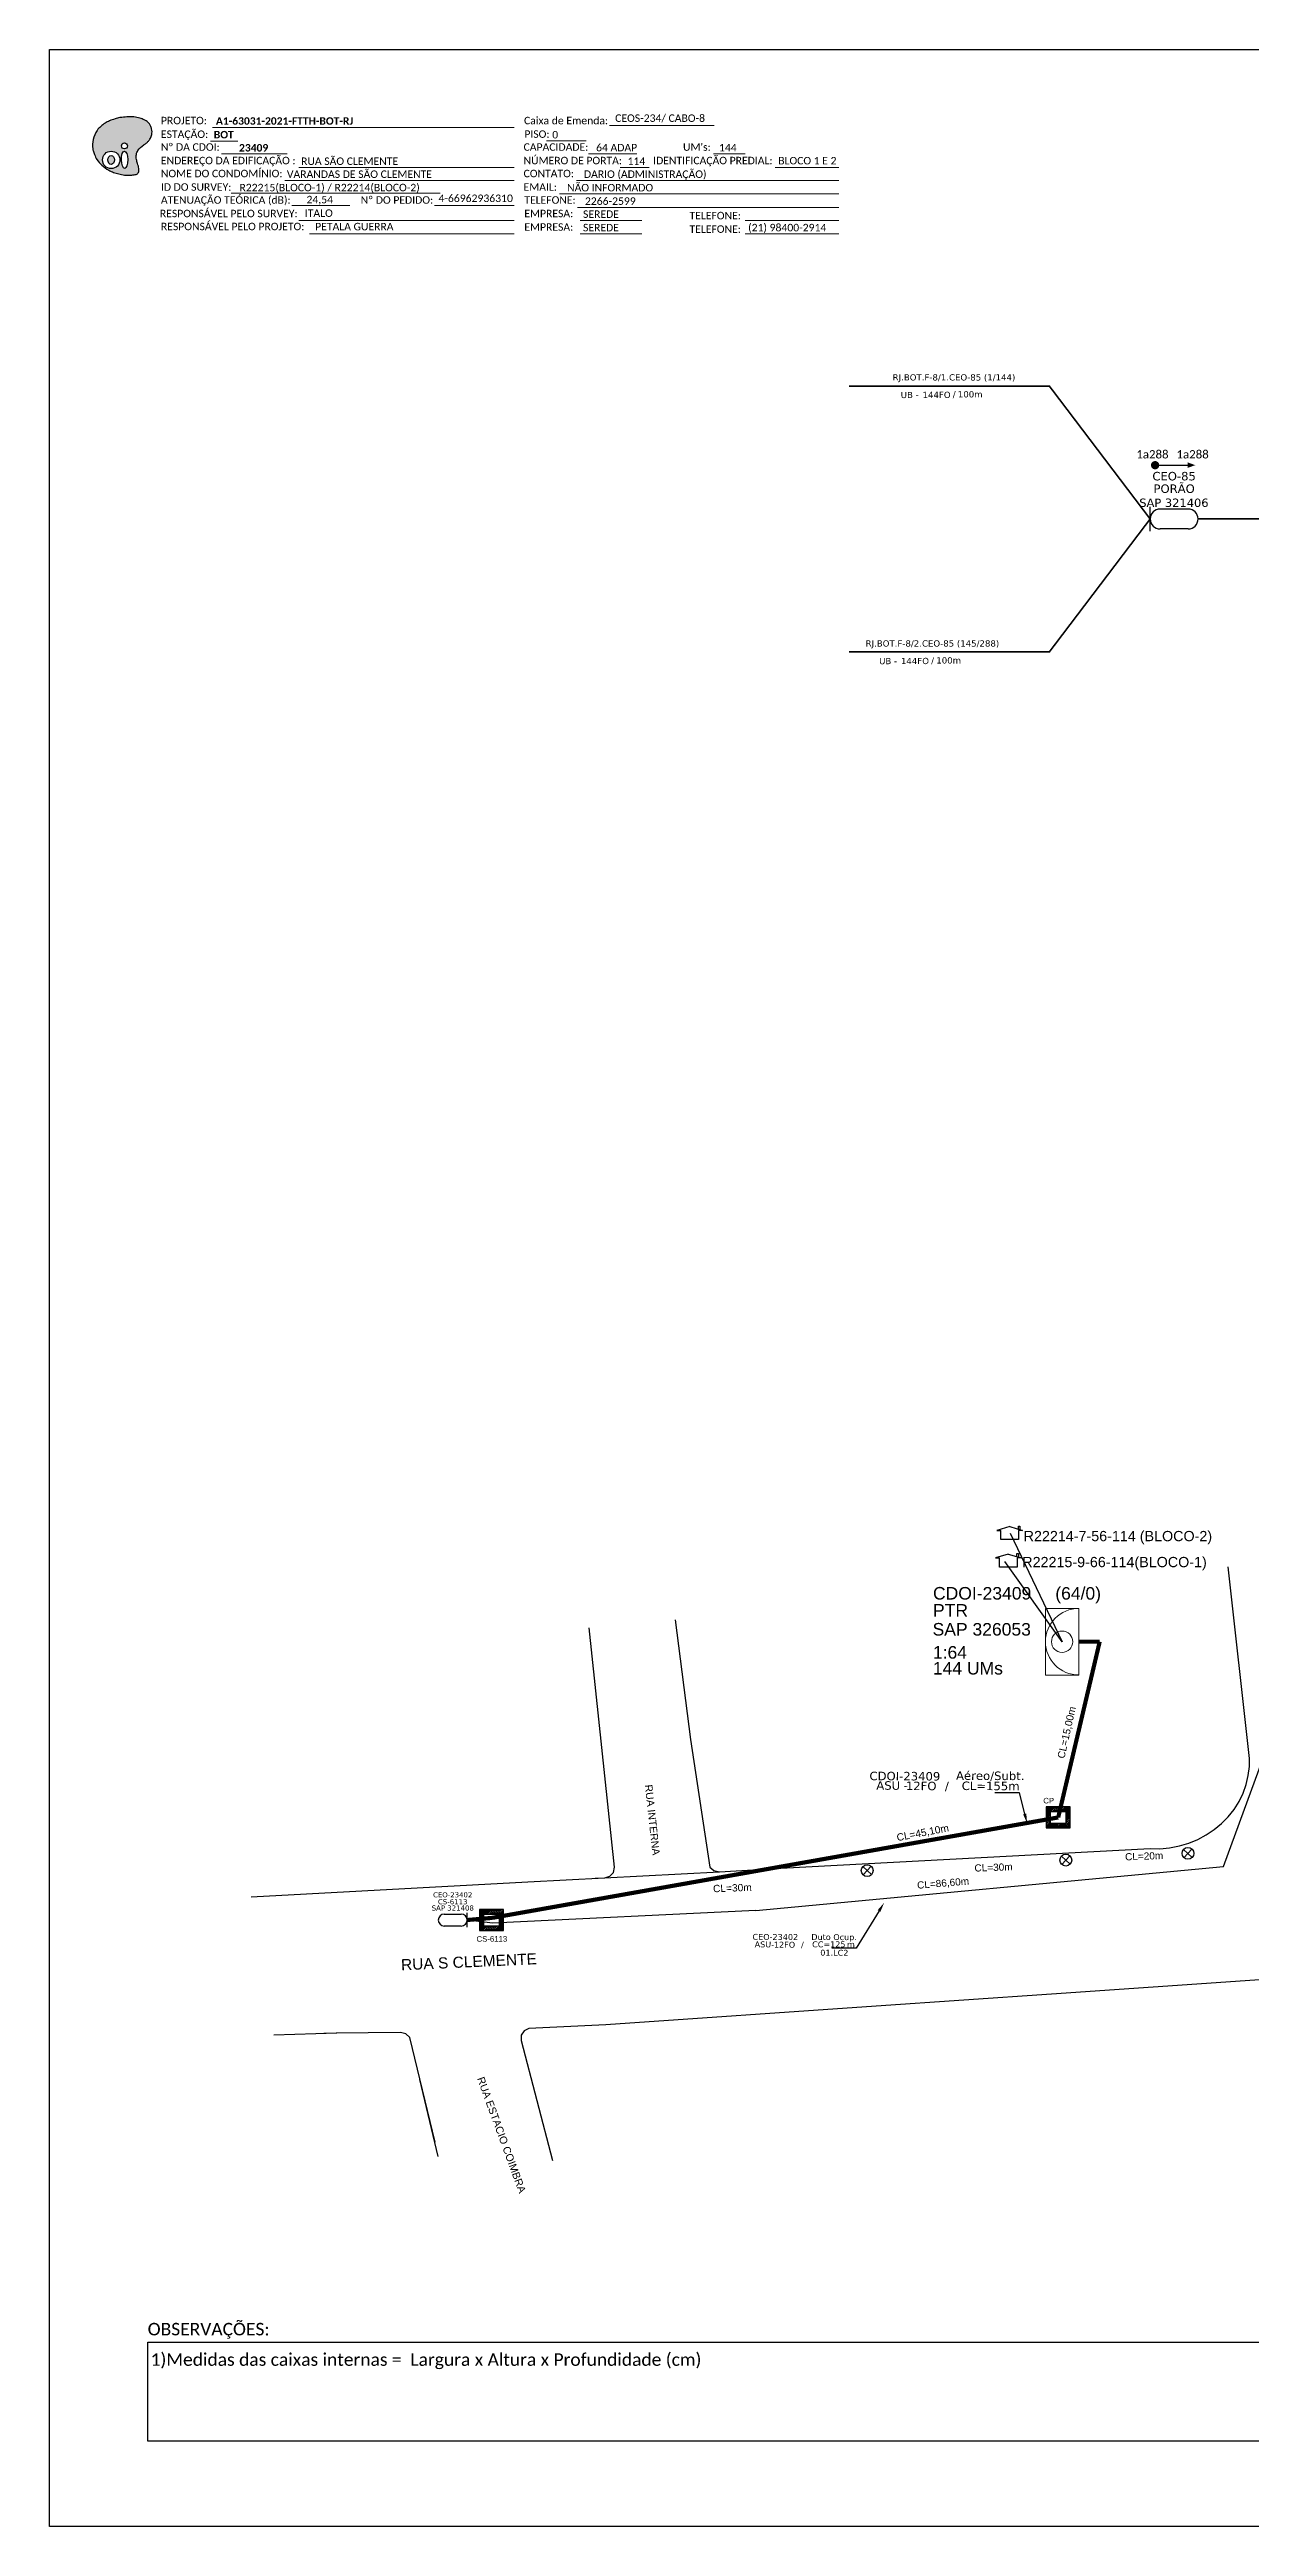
# Model space of a CAD drawing. Extents: x -4 to 2740, y 1 to 595.
# Drawn here: x -4 to 284, y 1 to 595 of the extents above; entities that cross this region are included whole.
import ezdxf
from ezdxf import colors
from ezdxf.entities.mleader import LeaderData, LeaderLine
from ezdxf.enums import TextEntityAlignment as Align
from ezdxf.math import Vec2, Vec3

# ---------------------------------------------------------------- set-up
doc = ezdxf.new("R2010")
doc.units = 0
for name, color, linetype in [('0 @ 1', 7, 'Continuous'), ('10.1-Caixas Subterrâneas', 5, 'Continuous'), ('20.4-CEOS', 1, 'Continuous'), ('20.5-CABO AÉREO', 1, 'Continuous'), ('20.5-CEO', 1, 'Continuous'), ('CAP a instalar', 1, 'Continuous'), ('label_cabos', 7, 'Continuous'), ('Legenda', 1, 'Continuous'), ('QUADRA', 7, 'Continuous'), ('SEGMENTO', 10, 'Continuous'), ('SETA', 7, 'Continuous'), ('surveys', 7, 'Continuous'), ('surveys legendas', 7, 'Continuous')]:
    doc.layers.add(name, color=color, linetype=linetype)
for name, color, linetype, lineweight in [("20.0-LEGENDA DOS CDO'S", 1, 'Continuous', 0), ('20.1-CDO_INTERIOR', 1, 'Continuous', 0), ('40.1-ETIQUETAS', 1, 'Continuous', 20), ('Segmento Logradouro Texto', 5, 'Continuous', 0)]:
    doc.layers.add(name, color=color, linetype=linetype, lineweight=lineweight)
doc.layers.add('DROP DE CLIENTE', color=140, linetype='Continuous', plot=False)
doc.layers.add('EXTRA', color=50, linetype='Continuous', plot=False)
doc.styles.add('ARIAL', font='arial.ttf')
doc.styles.add('DIGICADE', font='arial.ttf')
doc.styles.add('FTTH', font='arial.ttf')
doc.styles.add('MtXpl_Calibri', font='calibri.ttf')
doc.styles.add('siredit', font='verdana.ttf')
doc.styles.add('WMF-Calibri0', font='calibri.ttf')
doc.styles.add('WMF-Calibri1', font='calibrib.ttf')

# ---------------------------------------------------------------- blocks, each defined once
blk = doc.blocks.new('OI')
h = blk.add_hatch(color=40)
edge = h.paths.add_edge_path()
edge.add_spline(control_points=[(4.35, -0.67), (3.92, -0.99), (3.26, -1.5), (2.81, -2.59), (2.9, -3.5), (3.06, -4.27), (3.31, -4.85), (3.37, -5.39), (3.4, -5.88), (3.2, -6.4), (2.54, -6.61), (1.65, -6.63), (0.55, -6.67), (-0.56, -6.42), (-1.61, -6.14), (-2.77, -5.61), (-3.92, -4.77), (-4.89, -3.7), (-5.34, -2.65), (-5.6, -1.94), (-5.85, -0.96), (-5.71, 0.47), (-5.1, 2.02), (-4.14, 3.02), (-3.3, 3.61), (-2.37, 4.16), (-1.36, 4.44), (-0.56, 4.7), (0.79, 4.85), (2.24, 4.97), (3.79, 4.57), (4.67, 4.21), (5.44, 3.65), (5.76, 2.99), (6.03, 2.21), (6.01, 1.46), (5.72, 0.64), (5.31, 0.08), (4.88, -0.38), (4.51, -0.55), (4.35, -0.67)], knot_values=[0, 0, 0, 0, 1.60434, 2.417191, 3.427595, 4.282808, 4.776746, 5.304182, 5.888771, 6.258406, 6.858137, 7.79129, 8.986195, 10.124242, 11.187857, 12.242908, 13.953784, 15.414161, 16.515391, 17.349188, 17.675853, 19.552021, 21.515531, 22.568638, 23.63245, 24.621084, 25.782718, 26.745347, 27.142653, 29.870543, 31.004649, 31.921532, 32.709589, 33.801391, 34.042471, 35.192333, 35.971461, 36.628871, 37.254359, 37.836911, 37.836911, 37.836911, 37.836911], degree=3, periodic=0)
h.paths.add_polyline_path([(1.13, -0.87, -1), (-0.04, -0.87, -1)], flags=16)
edge = h.paths.add_edge_path(flags=16)
edge.add_ellipse((0.56, -3.59), major_axis=(-0.02, 1.71), ratio=0.361305, start_angle=0, end_angle=360)
h.paths.add_polyline_path([(-0.36, -3.62, -1), (-3.8, -3.62, -1)], flags=16)
edge = h.paths.add_edge_path(flags=0)
edge.add_ellipse((-2.08, -3.62), major_axis=(0, 0.885), ratio=0.758294, start_angle=0, end_angle=360)
at = {"color": 40}
for centre, radius in [((-2.08, -3.62), 1.72), ((0.54, -0.87), 0.587)]:
    blk.add_circle(centre, radius, dxfattribs=at)
blk.add_ellipse((-2.08, -3.62), major_axis=(0, 0.885), ratio=0.758294, start_param=-3.141592653589792, end_param=3.141592653589792, dxfattribs=at)
blk.add_ellipse((0.56, -3.59), major_axis=(-0.02, 1.71), ratio=0.361305, dxfattribs=at)
at = {"color": 40, "start_tangent": (-0.800898, -0.598801), "end_tangent": (-0.800898, -0.598801)}
blk.add_spline([(4.35, -0.67), (3.2, -1.78), (2.9, -2.54), (2.92, -3.55), (3.12, -4.38), (3.28, -4.85), (3.37, -5.37), (3.35, -5.95), (3.2, -6.29), (2.66, -6.55), (1.73, -6.63), (0.54, -6.62), (-0.58, -6.41), (-1.6, -6.11), (-2.56, -5.67), (-3.95, -4.67), (-4.89, -3.56), (-5.37, -2.56), (-5.64, -1.78), (-5.72, -1.46), (-5.63, 0.42), (-4.84, 2.22), (-4.13, 2.99), (-3.27, 3.62), (-2.4, 4.09), (-1.3, 4.47), (-0.37, 4.72), (0.02, 4.77), (2.75, 4.8), (3.85, 4.53), (4.69, 4.16), (5.31, 3.68), (5.85, 2.73), (5.93, 2.5), (5.94, 1.35), (5.67, 0.62), (5.29, 0.08), (4.84, -0.36), (4.35, -0.67)], degree=3, dxfattribs=at)
blk = doc.blocks.new('Inst CB DT OCUP CFOA-SM-ASU-120-S-12')
at = {"layer": 'label_cabos', "color": 0, "style": 'siredit'}
for tag, flags, p in [('ID_ATIVIDADE', 3, (1.31, 2.67)), ('FATOR', 1, (11.56, 2.55))]:
    blk.add_attdef(tag, text='', height=1, rotation=359.69, dxfattribs=dict(at, flags=flags)).set_placement(p, align=Align.MIDDLE_CENTER)
for tag, p in [('TIPO_CABO', (1.26, 0)), ('DESTINO_CABO', (3.13, 1.26)), ('CABO', (4.69, -0.05)), ('/', (7.71, -0.05)), ('LANCE', (10.91, 0)), ('TIPO_CABO', (13.11, 1.24)), ('UND', (15.96, 0)), ('FID', (13.15, -1.41))]:
    blk.add_attdef(tag, text='', height=1, rotation=359.69, dxfattribs=at).set_placement(p, align=Align.MIDDLE_CENTER)
blk.add_attdef('QTDE', (12.43, -0.47), '', height=1, rotation=359.69, dxfattribs=at)
blk = doc.blocks.new('SURVEY_SURVEY')
for p, q in [((0, 0.0000127), (-0.0000126, 0.000009)), ((-0.0000126, 0.000009), (-0.0000086, 0.000009)), ((-0.0000086, 0), (-0.0000086, 0.000009)), ((0.0000086, 0), (-0.0000086, 0)), ((0, 0.0000127), (0.0000126, 0.000009)), ((0.0000084, 0.0000132), (0.0000098, 0.0000132)), ((0.0000084, 0.0000103), (0.0000084, 0.0000132)), ((0.0000126, 0.000009), (0.0000086, 0.000009)), ((0.0000086, 0.000009), (0.0000086, 0)), ((0.0000098, 0.0000132), (0.0000098, 0.0000099))]:
    blk.add_line(p, q)
blk = doc.blocks.new('*X112')
at = {"color": 0, "linetype": 'Continuous'}
for p, q in [((-1.25, 0.34099), (-0.49099, 1.1)), ((-1.25, 0.517767), (-0.667767, 1.1)), ((-1.25, 0.694544), (-0.844544, 1.1)), ((-1.25, 0.87132), (-1.02132, 1.1)), ((-1.25, 1.048097), (-1.198097, 1.1)), ((-1.25, 0.164214), (-0.8035, 0.610714)), ((-1.25, -0.012563), (-0.8035, 0.433937)), ((-1.25, -0.18934), (-0.8035, 0.25716)), ((-1.25, -0.366117), (-0.8035, 0.080383)), ((-0.789214, 0.625), (-0.314214, 1.1)), ((-0.612437, 0.625), (-0.137437, 1.1)), ((-0.43566, 0.625), (0.03934, 1.1)), ((-0.258883, 0.625), (0.216117, 1.1)), ((-0.082107, 0.625), (0.392893, 1.1)), ((0.09467, 0.625), (0.56967, 1.1)), ((0.271447, 0.625), (0.746447, 1.1)), ((0.448223, 0.625), (0.923223, 1.1)), ((0.625, 0.625), (1.1, 1.1)), ((0.801777, 0.625), (1.25, 1.073223)), ((0.8035, 0.449947), (1.25, 0.896447)), ((0.8035, 0.27317), (1.25, 0.71967)), ((0.8035, 0.096393), (1.25, 0.542893)), ((0.8035, -0.080383), (1.25, 0.366117)), ((0.8035, -0.25716), (1.25, 0.18934)), ((0.8035, -0.433937), (1.25, 0.012563)), ((-1.25, -0.542893), (-0.8035, -0.096393)), ((-1.25, -0.71967), (-0.8035, -0.27317)), ((-1.25, -0.896447), (-0.8035, -0.449947)), ((-1.25, -1.073223), (-0.801777, -0.625)), ((-1.1, -1.1), (-0.625, -0.625)), ((-0.923223, -1.1), (-0.448223, -0.625)), ((-0.746447, -1.1), (-0.271447, -0.625)), ((-0.56967, -1.1), (-0.09467, -0.625)), ((-0.392893, -1.1), (0.082107, -0.625)), ((-0.216117, -1.1), (0.258883, -0.625)), ((-0.03934, -1.1), (0.43566, -0.625)), ((0.137437, -1.1), (0.612437, -0.625)), ((0.314214, -1.1), (0.789214, -0.625)), ((0.49099, -1.1), (1.25, -0.34099)), ((0.667767, -1.1), (1.25, -0.517767)), ((0.8035, -0.610714), (1.25, -0.164214)), ((0.844544, -1.1), (1.25, -0.694544)), ((1.02132, -1.1), (1.25, -0.87132)), ((1.198097, -1.1), (1.25, -1.048097))]:
    blk.add_line(p, q, dxfattribs=at)
blk = doc.blocks.new('LEGENDA DOS CABOS')
at = {"layer": 'EXTRA', "color": 0, "style": 'siredit'}
for tag, p in [('ID', (4.6, 0.97)), ('XX', (9.03, 0.97))]:
    blk.add_attdef(tag, text='', height=0.48, rotation=359.69, dxfattribs=at).set_placement(p, align=Align.MIDDLE_CENTER)
at = {"layer": 'Legenda', "color": 0, "style": 'siredit'}
for tag, p in [('TIPO_CABO', (1.31, 0)), ('CABO', (4.69, -0.05)), ('/', (6.81, -0.05)), ('METROS', (10.03, -0.05))]:
    blk.add_attdef(tag, text='', height=0.8, rotation=359.69, dxfattribs=at).set_placement(p, align=Align.MIDDLE_CENTER)
blk = doc.blocks.new('ETIQUETA_RS5F')
at = {"layer": '40.1-ETIQUETAS', "color": 0, "style": 'siredit'}
blk.add_text('/', height=1.5, dxfattribs=at).set_placement((1.58, -1.95), align=Align.MIDDLE_RIGHT)
for tag, p in [('ETIQUETA_R_SECUNDARIA', (1.21, 2.1)), ('ETIQUETA_R_PRIMARIA', (1.21, 4.1)), ('F_ATIVAS/F_MORTAS', (1.14, -4.24))]:
    blk.add_attdef(tag, text='', height=1.5, dxfattribs=at).set_placement(p, align=Align.MIDDLE_CENTER)
for tag, p in [('TIPO_CABO', (-6.58, -2.12)), ('CAP_CABO', (0.4, -2.09))]:
    blk.add_attdef(tag, text='', height=1.5, dxfattribs=at).set_placement(p, align=Align.MIDDLE_RIGHT)
blk.add_attdef('METROS', text='', height=1.5, dxfattribs=at).set_placement((2.14, -1.95), align=Align.MIDDLE_LEFT)
for tag, p in [('FUSÃO_1', (0.85, -8.39)), ('FUSÃO_2', (0.85, -10.6)), ('FUSÃO_3', (0.85, -12.93)), ('FUSÃO_4', (0.85, -15.14)), ('FUSÃO_5', (0.85, -17.16))]:
    blk.add_attdef(tag, text='', height=1.5, dxfattribs=at).set_placement(p, align=Align.CENTER)

msp = doc.modelspace()

# ---------------------------------------------------------------- linework, layer by layer
for p, q in [((283.94, 185.39), (278.84, 231.42)), ((131.7, 159.39), (125.57, 216.74)), ((149.87, 189.97), (154.52, 159.37)), ((283.92, 183.48), (283.94, 185.39)), ((282.42, 177.09), (283.16, 179.18)), ((283.16, 179.18), (283.67, 181.32)), ((283.67, 181.32), (283.92, 183.48)), ((278.87, 171.44), (280.25, 173.21)), ((280.25, 173.21), (281.45, 175.09)), ((281.45, 175.09), (282.42, 177.09)), ((271.53, 166.01), (273.58, 167.1)), ((273.58, 167.1), (275.51, 168.38)), ((275.51, 168.38), (277.28, 169.84)), ((277.28, 169.84), (278.87, 171.44)), ((171.57, 159.09), (260.11, 163.82)), ((260.11, 163.82), (262.46, 163.8)), ((262.46, 163.8), (264.81, 164.02)), ((264.81, 164.02), (267.13, 164.47)), ((267.13, 164.47), (269.37, 165.13)), ((269.37, 165.13), (271.53, 166.01)), ((110.86, 155.82), (156.86, 158.26)), ((127.06, 156.69), (129.31, 156.81)), ((129.31, 156.81), (130.56, 157.18)), ((130.56, 157.18), (131.44, 158.09)), ((131.44, 158.09), (131.7, 159.39)), ((154.52, 159.37), (155.48, 158.53)), ((155.48, 158.53), (156.86, 158.26)), ((156.86, 158.26), (171.57, 159.09))]:
    msp.add_line(p, q)
at = {"color": 1}
for p, q in [((238.87, 162.03), (240.93, 160.09)), ((240.87, 162.09), (238.93, 160.02)), ((268.16, 163.64), (270.23, 161.71)), ((270.16, 163.71), (268.23, 161.64)), ((191.24, 159.51), (193.31, 157.57)), ((193.24, 159.58), (191.31, 157.51))]:
    msp.add_line(p, q, dxfattribs=at)
at = {"color": 7}
msp.add_lwpolyline([(-3.83, 595.26), (837.17, 595.26), (837.17, 1.26), (-3.83, 1.26)], close=True, dxfattribs=at)
at = {"color": 7, "lineweight": 0}
for points in [[(35.28, 576.58), (107.59, 576.58)], [(130.43, 577.07), (155.56, 577.07)], [(34.76, 573.3), (41.31, 573.3)], [(115.38, 573.34), (124.87, 573.34)], [(37.42, 570.23), (53.18, 570.23)], [(55.99, 566.99), (107.59, 566.99)], [(125.43, 570.23), (137.05, 570.23)], [(133.02, 566.99), (139.96, 566.99)], [(155.37, 570.23), (163.04, 570.23)], [(170.19, 566.99), (185.43, 566.99)], [(39.74, 560.82), (89.89, 560.82)], [(52.58, 563.88), (107.59, 563.88)], [(118.51, 560.64), (185.46, 560.64)], [(122.55, 563.88), (185.46, 563.88)], [(54.28, 557.85), (68.22, 557.85)], [(55.99, 554.29), (107.59, 554.29)], [(88.51, 557.85), (107.61, 557.85)], [(122.79, 557.41), (185.46, 557.41)], [(123.4, 554.29), (138.2, 554.29)], [(163, 554.29), (185.46, 554.29)], [(58.48, 551.06), (107.59, 551.06)], [(123.4, 551.06), (138.2, 551.06)], [(163, 551.06), (185.46, 551.06)]]:
    msp.add_lwpolyline(points, dxfattribs=at)
at = {"color": 7, "const_width": 0.99}
msp.add_lwpolyline([(260.82, 495.58, 1), (261.81, 495.58, 1)], format="xyb", close=True, dxfattribs=at)
for points in [[(146.2, 218.72), (149.87, 189.97)], [(44.51, 152.25), (110.86, 155.82)]]:
    msp.add_lwpolyline(points)
at = {"color": 0}
msp.add_lwpolyline([(19.73, 45.46), (297.98, 45.46), (297.98, 21.75), (19.73, 21.75)], close=True, dxfattribs=at)
at = {"color": 1}
for centre in [(239.9, 161.06), (269.19, 162.68), (192.27, 158.54)]:
    msp.add_circle(centre, 1.42, dxfattribs=at)
at = {"layer": '10.1-Caixas Subterrâneas', "color": 30}
for p, q in [((235.21, 173.81), (235.21, 168.77)), ((240.94, 173.81), (235.21, 173.81)), ((236.24, 172.72), (236.24, 172.72)), ((236.24, 169.86), (236.24, 172.72)), ((236.24, 172.72), (239.92, 172.72)), ((239.92, 172.72), (239.92, 169.86)), ((240.94, 168.77), (240.94, 173.81)), ((235.21, 168.77), (240.94, 168.77)), ((239.92, 169.86), (236.24, 169.86)), ((99.3, 149.21), (99.3, 144.16)), ((105.03, 149.21), (99.3, 149.21)), ((105.03, 144.16), (105.03, 149.21)), ((99.3, 144.16), (105.03, 144.16)), ((100.32, 148.12), (100.32, 148.12)), ((100.32, 145.25), (100.32, 148.12)), ((100.32, 148.12), (104, 148.12)), ((104, 145.25), (100.32, 145.25)), ((104, 148.12), (104, 145.25))]:
    msp.add_line(p, q, dxfattribs=at)
at = {"layer": '10.1-Caixas Subterrâneas', "color": 30, "const_width": 1}
msp.add_lwpolyline([(102.27, 147.2), (102.27, 147.2)], dxfattribs=at)
at = {"layer": '20.1-CDO_INTERIOR', "color": 1, "lineweight": 18}
msp.add_lwpolyline([(235.03, 205.45), (235.02, 221.42), (243, 221.42), (243.01, 205.45)], close=True, dxfattribs=at)
msp.add_circle((239.02, 213.43), 2.56, dxfattribs=at)
msp.add_arc((243.01, 213.44), 7.98, 90.02759, 270.02759, dxfattribs=at)
at = {"layer": '20.4-CEOS', "color": 7}
for p, q in [((269.24, 485.07), (262.52, 485.07)), ((269.24, 480.29), (262.52, 480.29))]:
    msp.add_line(p, q, dxfattribs=at)
msp.add_lwpolyline([(260.13, 479.79), (260.13, 485.56)], dxfattribs=at)
for centre, start, end in [((262.52, 482.68), 90, 270), ((269.24, 482.68), 270, 90)]:
    msp.add_arc(centre, 2.39, start, end, dxfattribs=at)
at = {"layer": '20.5-CABO AÉREO', "color": 7, "ltscale": 50, "const_width": 0.4}
for points in [[(187.92, 514.51), (235.99, 514.51), (260.13, 482.68)], [(187.92, 450.85), (235.99, 450.85), (260.13, 482.68)], [(271.63, 482.68), (329.89, 482.68)]]:
    msp.add_lwpolyline(points, dxfattribs=at)
at = {"layer": '20.5-CEO', "color": 5}
for p, q in [((90.85, 148.12), (94.89, 148.12)), ((94.89, 145.25), (90.85, 145.25))]:
    msp.add_line(p, q, dxfattribs=at)
msp.add_lwpolyline([(96.33, 144.95), (96.33, 148.42)], dxfattribs=at)
for centre, start, end in [((90.85, 146.69), 90, 270), ((94.89, 146.69), 270, 90)]:
    msp.add_arc(centre, 1.44, start, end, dxfattribs=at)
at = {"layer": 'CAP a instalar', "color": 7, "ltscale": 2}
for p, q in [((277.75, 159.52), (290.08, 193.31)), ((165.55, 148.94), (277.75, 159.52)), ((165.55, 148.94), (102.45, 145.91)), ((102.45, 145.91), (96.33, 146.69))]:
    msp.add_line(p, q, dxfattribs=at)
at = {"layer": 'CAP a instalar', "ltscale": 2, "const_width": 1}
for points in [[(248.03, 213.44), (238.08, 171.29)], [(243.01, 213.44), (248.03, 213.44)], [(238.08, 171.29), (102.27, 147.2)], [(96.33, 146.69), (102.27, 147.2)]]:
    msp.add_lwpolyline(points, dxfattribs=at)
at = {"layer": 'DROP DE CLIENTE'}
for points in [[(226.58, 239.5), (239.02, 213.43)], [(239.02, 213.43), (225.31, 232.64)]]:
    msp.add_lwpolyline(points, dxfattribs=at)
at = {"layer": 'QUADRA'}
for points in [[(364.63, 137.49), (285.24, 132.3), (236.51, 128.95), (194.42, 126.03), (129.55, 121.57), (111.14, 120.68), (109.97, 120.1), (109.29, 119.05), (109.26, 117.82), (116.79, 89.05)], [(72.62, 119.62), (65.1, 119.56), (49.94, 119.07)], [(88.65, 93.41), (82.58, 118.51), (81.63, 119.39), (80.33, 119.69), (64.91, 119.56), (61.98, 119.46)], [(89.41, 90), (84.95, 108.47)]]:
    msp.add_lwpolyline(points, dxfattribs=at)
at = {"layer": 'SETA', "color": 7}
msp.add_lwpolyline([(261.31, 495.58), (269.82, 495.58)], dxfattribs=at)
msp.add_solid([(269.14, 496.25), (270.95, 495.59), (269.14, 494.93)], dxfattribs=at)

# ---------------------------------------------------------------- block references
at = {"color": 7, "xscale": 1.213923925163967, "yscale": 1.213923925163967, "zscale": 1.213923925163967, "rotation": 0.1532896023949059}
msp.add_blockref('OI', (13.47, 573.2), dxfattribs=at)
at = {"layer": '10.1-Caixas Subterrâneas', "color": 30, "xscale": 2.292060419367329, "yscale": 2.292060419367329, "zscale": 4.584120838734658, "rotation": 180.0000000000622}
for p in [(238.08, 171.29), (102.16, 146.69)]:
    msp.add_blockref('*X112', p, dxfattribs=at)
at = {"layer": '40.1-ETIQUETAS', "color": 0}
ref = msp.add_blockref('ETIQUETA_RS5F', (211.9, 514.54), dxfattribs=at)
ref.add_attrib('ETIQUETA_R_SECUNDARIA', 'RJ.BOT.F-8/1.CEO-85 (1/144)', dxfattribs={"color": 0, "height": 1.5, "style": 'siredit'}).set_placement((213.08, 516.64), align=Align.MIDDLE_CENTER)
ref.add_attrib('TIPO_CABO', 'UB - ', dxfattribs={"color": 0, "height": 1.5, "style": 'siredit'}).set_placement((205.28, 512.42), align=Align.MIDDLE_RIGHT)
ref.add_attrib('CAP_CABO', '144FO', dxfattribs={"color": 0, "height": 1.5, "style": 'siredit'}).set_placement((212.27, 512.44), align=Align.MIDDLE_RIGHT)
ref.add_attrib('METROS', '100m', dxfattribs={"color": 0, "height": 1.5, "style": 'siredit'}).set_placement((214.01, 512.58), align=Align.MIDDLE_LEFT)
ref = msp.add_blockref('ETIQUETA_RS5F', (206.73, 450.73), dxfattribs=at)
ref.add_attrib('ETIQUETA_R_SECUNDARIA', 'RJ.BOT.F-8/2.CEO-85 (145/288)', dxfattribs={"color": 0, "height": 1.5, "style": 'siredit'}).set_placement((207.91, 452.83), align=Align.MIDDLE_CENTER)
ref.add_attrib('TIPO_CABO', 'UB - ', dxfattribs={"color": 0, "height": 1.5, "style": 'siredit'}).set_placement((200.11, 448.61), align=Align.MIDDLE_RIGHT)
ref.add_attrib('CAP_CABO', '144FO', dxfattribs={"color": 0, "height": 1.5, "style": 'siredit'}).set_placement((207.09, 448.63), align=Align.MIDDLE_RIGHT)
ref.add_attrib('METROS', '100m', dxfattribs={"color": 0, "height": 1.5, "style": 'siredit'}).set_placement((208.84, 448.77), align=Align.MIDDLE_LEFT)
at = {"layer": 'label_cabos', "color": 0, "lineweight": 0}
ref = msp.add_blockref('LEGENDA DOS CABOS', (192.69, 177.89), dxfattribs=dict(at, xscale=2.033362961431289, yscale=2.033362961431289, zscale=2.033362961431289))
ref.add_attrib('ID', 'CDOI-23409', dxfattribs={"color": 0, "height": 2.033, "rotation": 359.69001, "style": 'siredit'}).set_placement((201.31, 181.2), align=Align.MIDDLE_CENTER)
ref.add_attrib('CABO', '12FO', dxfattribs={"color": 0, "height": 2.033, "rotation": 359.69001, "style": 'siredit'}).set_placement((205.22, 178.85), align=Align.MIDDLE_CENTER)
ref.add_attrib('METROS', 'CL=155m', dxfattribs={"color": 0, "height": 2.033, "rotation": 359.69001, "style": 'siredit'}).set_placement((221.88, 178.85), align=Align.MIDDLE_CENTER)
ref.add_attrib('XX', 'Aéreo/Subt.', dxfattribs={"color": 0, "height": 2.0334, "rotation": 359.69001, "style": 'siredit'}).set_placement((221.78, 181.29), align=Align.MIDDLE_CENTER)
ref.add_attrib('/', '/', dxfattribs={"color": 0, "height": 2.03, "rotation": 359.69001, "style": 'siredit'}).set_placement((211.38, 178.85), align=Align.MIDDLE_CENTER)
ref.add_attrib('TIPO_CABO', 'ASU -', dxfattribs={"color": 0, "height": 2.033, "rotation": 359.69001, "style": 'siredit'}).set_placement((198.26, 178.95), align=Align.MIDDLE_CENTER)
at = {"layer": 'label_cabos', "lineweight": 0}
ref = msp.add_blockref('Inst CB DT OCUP CFOA-SM-ASU-120-S-12', (165.82, 140.84), dxfattribs=dict(at, xscale=1.412077783690278, yscale=1.412077783690278, zscale=1.412077783690278))
ref.add_attrib('DESTINO_CABO', 'CEO-23402', dxfattribs={"color": 0, "height": 1.412, "rotation": 359.69001, "style": 'siredit'}).set_placement((170.24, 142.63), align=Align.MIDDLE_CENTER)
ref.add_attrib('CABO', '12FO', dxfattribs={"color": 0, "height": 1.412, "rotation": 359.69001, "style": 'siredit'}).set_placement((172.44, 140.77), align=Align.MIDDLE_CENTER)
ref.add_attrib('TIPO_CABO', 'Duto Ocup.', dxfattribs={"color": 0, "height": 1.412, "rotation": 359.69001, "style": 'siredit'}).set_placement((184.33, 142.6), align=Align.MIDDLE_CENTER)
ref.add_attrib('/', '/', dxfattribs={"color": 0, "height": 1.41, "rotation": 359.69001, "style": 'siredit'}).set_placement((176.72, 140.77), align=Align.MIDDLE_CENTER)
ref.add_attrib('TIPO_CABO', 'ASU-', dxfattribs={"color": 0, "height": 1.412, "rotation": 359.69001, "style": 'siredit'}).set_placement((167.61, 140.84), align=Align.MIDDLE_CENTER)
ref.add_attrib('FID', '01.LC2', dxfattribs={"color": 0, "height": 1.412, "rotation": 359.69001, "style": 'siredit'}).set_placement((184.39, 138.85), align=Align.MIDDLE_CENTER)
ref.add_attrib('LANCE', 'CC=', dxfattribs={"color": 0, "height": 1.412, "rotation": 359.69001, "style": 'siredit'}).set_placement((181.23, 140.85), align=Align.MIDDLE_CENTER)
ref.add_attrib('QTDE', '125', (183.37, 140.17), dxfattribs={"color": 0, "height": 1.412, "rotation": 359.69001, "style": 'siredit'})
ref.add_attrib('UND', 'm', dxfattribs={"color": 0, "height": 1.41, "rotation": 359.69001, "style": 'siredit'}).set_placement((188.37, 140.85), align=Align.MIDDLE_CENTER)
at = {"layer": 'surveys', "color": 255, "xscale": 245667.6495589111, "yscale": 245667.6495589111, "zscale": 245667.6495589111}
for p in [(226.46, 237.92), (226.11, 231.31)]:
    msp.add_blockref('SURVEY_SURVEY', p, dxfattribs=at)

# ---------------------------------------------------------------- texts
at = {"color": 7, "lineweight": 0, "style": 'WMF-Calibri0'}
for s, height, p in [('PROJETO:', 1.793, (22.88, 577.33)), ('ESTAÇÃO:', 1.793, (22.88, 574.05)), ('Caixa de Emenda:', 1.7927, (109.97, 577.33)), ('Nº DA CDOI:', 1.7927, (22.88, 570.98)), ('CAPACIDADE:', 1.7927, (109.86, 570.98)), ("UM's:", 1.793, (148.1, 570.98)), ('ENDEREÇO DA EDIFICAÇÃO :', 1.7927, (22.88, 567.74)), ('NOME DO CONDOMÍNIO:', 1.7927, (22.88, 564.63)), ('CONTATO:', 1.793, (109.86, 564.63)), ('NÚMERO DE PORTA:', 1.7927, (109.86, 567.74)), ('IDENTIFICAÇÃO PREDIAL:', 1.7927, (140.94, 567.74)), ('ATENUAÇÃO TEÓRICA (dB):', 1.7927, (22.88, 558.28)), ('ID DO SURVEY:', 1.7927, (22.88, 561.39)), ('24,54', 1.793, (57.8, 558.38)), ('Nº DO PEDIDO:', 1.7927, (70.8, 558.28)), ('EMAIL:', 1.793, (109.86, 561.39)), ('TELEFONE:', 1.793, (110.04, 558.28)), ('RESPONSÁVEL PELO SURVEY:', 1.7927, (22.63, 555.04)), ('RESPONSÁVEL PELO PROJETO:', 1.7927, (22.88, 551.93)), ('EMPRESA:', 1.793, (110.04, 555.04)), ('EMPRESA:', 1.793, (110.04, 551.8)), ('TELEFONE:', 1.793, (149.65, 554.54)), ('TELEFONE:', 1.793, (149.65, 551.3))]:
    msp.add_text(s, height=height, dxfattribs=at).set_placement(p)
at = {"color": 7}
for s, height, style, p in [('A1-63031-2021-FTTH-BOT-RJ', 1.7927, 'WMF-Calibri1', (36.07, 577.23)), ('CEOS-234/ CABO-8', 1.7927, 'WMF-Calibri0', (131.82, 577.91)), ('BOT', 1.793, 'WMF-Calibri1', (35.56, 573.95)), ('PISO:', 1.793, 'WMF-Calibri0', (110.04, 574.09)), ('0', 1.79, 'WMF-Calibri0', (116.73, 573.94)), (' 64 ADAP', 1.793, 'WMF-Calibri0', (126.61, 570.85)), ('144', 1.793, 'WMF-Calibri0', (156.72, 570.83)), ('VARANDAS DE SÃO CLEMENTE', 1.7927, 'WMF-Calibri0', (53.09, 564.47)), ('RUA SÃO CLEMENTE', 1.7927, 'WMF-Calibri0', (56.5, 567.58)), ('DARIO (ADMINISTRAÇÃO)', 1.7927, 'WMF-Calibri0', (124.33, 564.48)), ('114', 1.793, 'WMF-Calibri0', (134.79, 567.59)), ('BLOCO 1 E 2', 1.7927, 'WMF-Calibri0', (170.93, 567.71)), ('R22215(BLOCO-1) / R22214(BLOCO-2)', 1.7927, 'WMF-Calibri0', (41.72, 561.26)), ('4-66962936310 ', 1.7927, 'WMF-Calibri0', (89.45, 558.69)), ('NÃO INFORMADO', 1.7927, 'WMF-Calibri0', (120.29, 561.24)), ('2266-2599', 1.793, 'WMF-Calibri0', (124.57, 558.01)), ('ITALO', 1.793, 'WMF-Calibri0', (57.39, 555.13)), ('PETALA GUERRA', 1.7927, 'WMF-Calibri0', (59.88, 551.9)), ('SEREDE', 1.793, 'WMF-Calibri0', (124.11, 554.89)), ('SEREDE', 1.793, 'WMF-Calibri0', (124.11, 551.66)), ('(21) 98400-2914', 1.7927, 'WMF-Calibri0', (163.71, 551.66))]:
    msp.add_text(s, height=height, dxfattribs=dict(at, style=style)).set_placement(p)
at = {"color": 7, "style": 'WMF-Calibri1'}
msp.add_text('23409', height=1.793, dxfattribs=at).set_placement((45.12, 570.8), align=Align.CENTER)
for s, style, p in [('OBSERVAÇÕES:', 'WMF-Calibri0', (19.71, 47.08)), ('1)Medidas das caixas internas =  Largura x Altura x Profundidade (cm)', 'MtXpl_Calibri', (20.4, 39.78))]:
    msp.add_text(s, height=3, dxfattribs=dict(style=style)).set_placement(p)
at = {"color": 7, "char_height": 1.98, "width": 25.1052, "attachment_point": 5}
for insert in [(260.68, 498.18), (270.31, 498.18)]:
    msp.add_mtext('{\\fCalibri|b0|i0|c0|p34;\\C7;1a288}', dxfattribs=dict(at, insert=insert))
at = {"layer": '0 @ 1', "color": 3, "linetype": 'Continuous', "attachment_point": 1, "style": 'FTTH'}
for s, insert, char_height, rotation in [('\\pt5.24038;CL=15,00m', (237.85, 185.68), 1.7468, 77.34136), ('\\pt5.24038;CL=45,10m', (199.19, 167.31), 1.7468, 10.9169), ('\\pt5.16439;CL=20m', (254.08, 162.7), 1.7215, 2.13262), ('\\pt5.16439;CL=86,60m', (204.16, 155.89), 1.7215, 4.69843), ('\\pt5.16439;CL=30m', (217.96, 160.01), 1.7215, 2.13262)]:
    msp.add_mtext_dynamic_manual_height_columns(s, width=3.3497, gutter_width=0.00005, heights=[1.55], dxfattribs=dict(at, insert=insert, char_height=char_height, rotation=rotation))
at = {"layer": '0 @ 1', "color": 0, "linetype": 'Continuous', "insert": (155.26, 155.09), "char_height": 1.7468, "attachment_point": 1, "rotation": 2.13262, "style": 'FTTH'}
msp.add_mtext_dynamic_manual_height_columns('\\pt5.24038;CL=30m', width=3.3497, gutter_width=0.00005, heights=[1.55], dxfattribs=at)
at = {"layer": '10.1-Caixas Subterrâneas', "color": 30, "style": 'ARIAL'}
for s, p in [('CP', (234.5, 174.65)), ('CS-6113', (98.58, 141.49))]:
    msp.add_text(s, height=1.333, dxfattribs=at).set_placement(p)
at = {"layer": "20.0-LEGENDA DOS CDO'S", "color": 1, "style": 'ARIAL'}
for s, p in [('CDOI-23409', (208.05, 223.55)), ('PTR', (208.06, 219.45)), ('1:64', (208.03, 209.38)), ('144 UMs', (208.02, 205.57))]:
    msp.add_text(s, height=3.006, rotation=359.97241, dxfattribs=at).set_placement(p)
for s, height, p in [('          (64/0)', 3.0059, (237.03, 223.53)), ('SAP 326053', 3.006, (219.74, 214.91))]:
    msp.add_text(s, height=height, rotation=359.97241, dxfattribs=at).set_placement(p, align=Align.CENTER)
at = {"layer": '20.4-CEOS', "color": 7, "style": 'siredit'}
for s, height, p in [('CEO-85', 2.028, (265.88, 492.95)), ('SAP 321406', 2, (265.83, 486.57)), ('PORÃO', 2.028, (265.88, 489.95))]:
    msp.add_text(s, height=height, dxfattribs=at).set_placement(p, align=Align.MIDDLE_CENTER)
at = {"layer": '20.4-CEOS', "color": 5, "lineweight": 0, "ltscale": 2, "style": 'siredit'}
msp.add_text('CEO-23402', height=1.214, dxfattribs=at).set_placement((92.86, 153.34), align=Align.TOP_CENTER)
at = {"layer": '20.5-CEO', "color": 7, "lineweight": 0, "ltscale": 2, "style": 'siredit'}
msp.add_text('SAP 321408', height=1.219, dxfattribs=at).set_placement((92.87, 150.18), align=Align.TOP_CENTER)
at = {"layer": '20.5-CEO', "color": 5, "lineweight": 0, "ltscale": 2, "style": 'siredit'}
msp.add_text('CS-6113', height=1.219, dxfattribs=at).set_placement((92.87, 151.69), align=Align.TOP_CENTER)
at = {"layer": 'Segmento Logradouro Texto', "linetype": 'Continuous', "attachment_point": 1, "style": 'DIGICADE'}
for s, insert, char_height, width, rotation in [('RUA INTERNA', (140.71, 179.27), 1.7994, 17.8287, 276.31835), ('\\o\\l\\fArial|b0|i0|c0|p34;\\T1.0000000000;\\W1.0000000000;RUA S CLEMENTE', (80.4, 137.28), 2.6594, 33.3563, 2.59006), ('\\o\\l\\fArial|b0|i0|c0|p34;\\T1.0000000000;\\W1.0000000000;RUA ESTACIO COIMBRA', (100.36, 109.3), 1.7994, 30.7326, 290.11367)]:
    msp.add_mtext(s, dxfattribs=dict(at, insert=insert, char_height=char_height, width=width, rotation=rotation))
at = {"layer": 'surveys legendas', "color": 0, "style": 'ARIAL'}
for s, p in [('R22214-7-56-114 (BLOCO-2)', (229.79, 237.54)), ('R22215-9-66-114(BLOCO-1)', (229.46, 231.31))]:
    msp.add_text(s, height=2.4567, dxfattribs=at).set_placement(p)

# ---------------------------------------------------------------- leaders
at = {"layer": 'SEGMENTO', "color": 7, "lineweight": 0, "ltscale": 2}
ml = msp.add_multileader_mtext('Standard', dxfattribs=at)
ml.set_content('', color=7)
ml.set_leader_properties()
ml.build(insert=Vec2(0, 0))
ml.multileader.update_dxf_attribs({"text_right_attachment_type": 6, "dogleg_length": 0.943, "arrow_head_size": 2.37})
ctx = ml.context
ctx.base_point, ctx.char_height, ctx.arrow_head_size, ctx.landing_gap_size, ctx.plane_origin = Vec3(221.66, 178.36), 2.37, 2.37, 1.18, Vec3(-7712139.67, -127870468.51)
ctx.right_attachment, ctx.text_align_type = 6, 2
notes = []
notes.append((ctx, [(0, (1, 1, 0), (228.77, 177.17), (-1, 0), 4.74, [(0, [(230.63, 169.85)], 0, [])])]))
ctx.mtext.insert, ctx.mtext.alignment = Vec3(222.85, 180.02), 3
ml = msp.add_multileader_mtext('Standard', dxfattribs=at)
ml.set_content('', color=7)
ml.set_leader_properties()
ml.build(insert=Vec2(0, 0))
ml.multileader.update_dxf_attribs({"text_right_attachment_type": 6, "dogleg_length": 0.943, "arrow_head_size": 2.33})
ctx = ml.context
ctx.base_point, ctx.char_height, ctx.arrow_head_size, ctx.landing_gap_size, ctx.plane_origin = Vec3(182.66, 141.1), 2.33, 2.33, 1.17, Vec3(-7600346.6, -126016334.42)
ctx.right_attachment, ctx.text_align_type = 6, 2
notes.append((ctx, [(0, (1, 1, 0), (189.66, 139.94), (-1, 0), 4.67, [(0, [(196.33, 150.85)], 0, [])])]))
ctx.mtext.insert, ctx.mtext.alignment = Vec3(183.82, 142.74), 3
for ctx, leaders in notes:
    for number, flags, end, landing, length, lines in leaders:
        leader = LeaderData()
        leader.index, (leader.has_last_leader_line, leader.has_dogleg_vector, leader.attachment_direction) = number, flags
        leader.last_leader_point, leader.dogleg_vector, leader.dogleg_length = Vec3(end), Vec3(landing), length
        for number, points, colour, breaks in lines:
            line = LeaderLine()
            line.index, line.vertices, line.color, line.breaks = number, Vec3.list(points), colors.encode_raw_color(colour), breaks
            leader.lines.append(line)
        ctx.leaders.append(leader)

doc.saveas('drawing.dxf')
